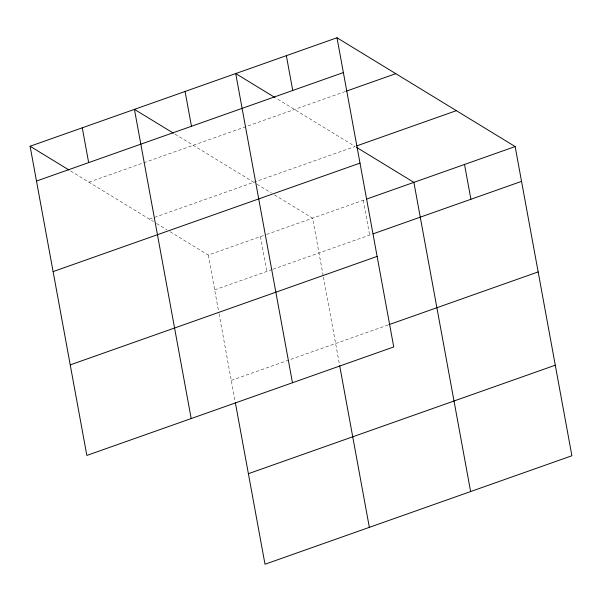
<?xml version="1.0" encoding="UTF-8"?>
<svg xmlns="http://www.w3.org/2000/svg" width="602" height="602" viewBox="0 0 602 602"><rect width="100%" height="100%" fill="white"/><g stroke="black" fill="none" stroke-linecap="round" stroke-linejoin="round"><path stroke-width="0.45" stroke-dasharray="3.01 2.26" d="M88.893 182.158L142.832 163.089M143.72 162.773L345.149 91.572M149.469 219.151L355.09 146.467L275.445 97.825M170.125 231.762L208.262 255.052L265.738 234.735M266.626 234.419L365.865 199.345M214.651 289.863L272.127 269.545M273.015 269.229L371.381 234.456M231.266 380.404L387.997 325.005M174.964 134.111L256.196 183.723M256.994 184.204L271.291 192.941M274.467 194.882L312.604 218.165L323.236 276.07M70.622 170.998L153.442 221.574M156.618 223.515L166.95 229.821M363.247 200.27L369.628 235.073M323.402 276.995L339.513 364.759M260.433 236.609L266.821 271.419M208.262 255.052L218.887 312.957M219.06 313.883L235.171 401.647"/><path stroke-width="0.9" d="M336.992 37.768L393.738 346.948L86.846 455.436L30.1 146.248L336.992 37.768L515.154 146.564L571.9 455.752L265.008 564.232L235.337 402.572M36.489 181.059L343.381 72.571M346.022 91.263L395.785 73.67M356.835 145.85L456.361 110.663M53.104 271.6L359.996 163.119M366.738 199.036L515.154 146.564M373.127 233.839L521.543 181.375M70.231 364.887L377.123 256.407M388.869 324.696L538.158 271.916M248.393 473.691L555.285 365.203M274.647 97.343L235.721 73.564L292.467 382.744M356.677 147.437L413.883 182.368L470.629 491.548M173.376 133.14L134.442 109.368L191.188 418.548M30.1 146.248L69.034 170.027M464.518 164.466L470.907 199.277M286.356 55.67L292.745 90.473M339.678 365.685L369.35 527.352M185.077 91.466L191.466 126.277M82.271 127.812L88.66 162.615"/></g></svg>
